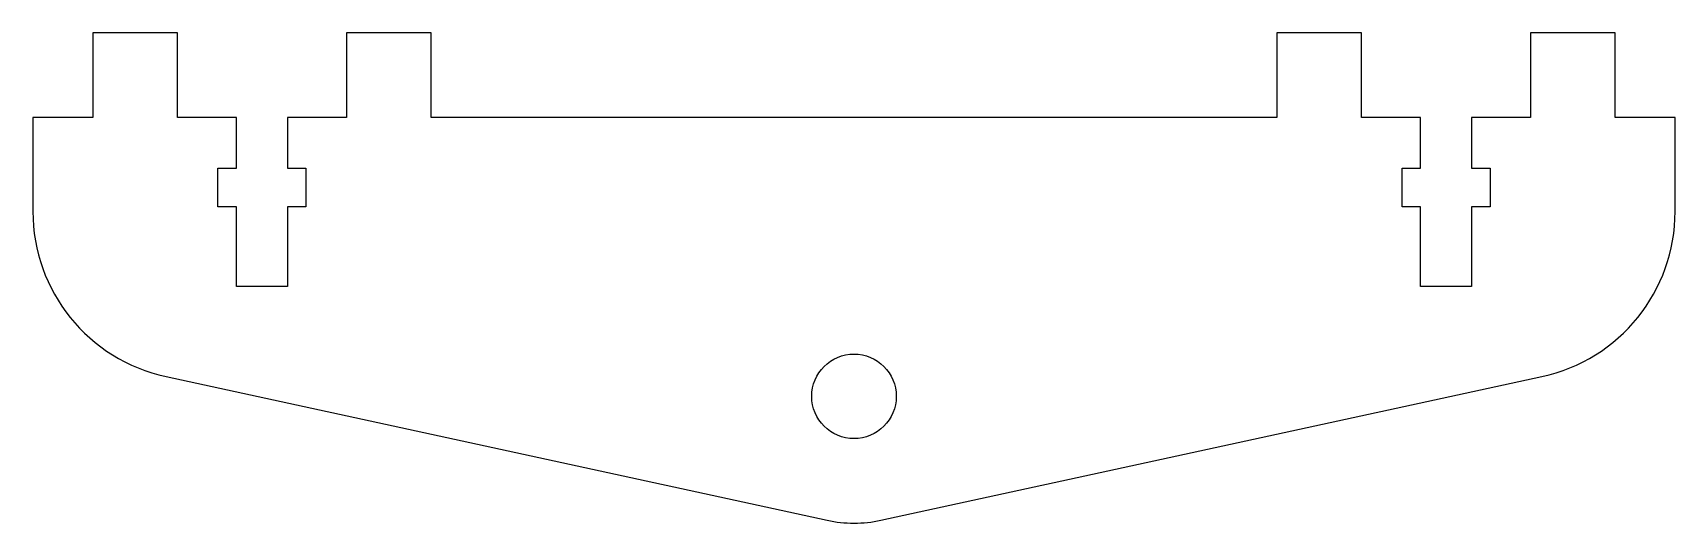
# Model space of a CAD drawing. Header units: millimetres. Extents: x -48.5 to 48.5, y -7.5 to 21.5.
import ezdxf

# ---------------------------------------------------------------- set-up
doc = ezdxf.new("R2010")
doc.units = ezdxf.units.MM

msp = doc.modelspace()

# ---------------------------------------------------------------- linework, layer by layer
at = {"color": 7, "linetype": 'Continuous', "lineweight": 25}
for p, q in [((-40, 21.5), (-45, 21.5)), ((-45, 21.5), (-45, 16.5)), ((-40, 16.5), (-40, 21.5)), ((-25, 21.5), (-30, 21.5)), ((-30, 21.5), (-30, 16.5)), ((-25, 16.5), (-25, 21.5)), ((30, 21.5), (25, 21.5)), ((25, 21.5), (25, 16.5)), ((30, 16.5), (30, 21.5)), ((45, 21.5), (40, 21.5)), ((40, 21.5), (40, 16.5)), ((45, 16.5), (45, 21.5)), ((-48.546, 16.5), (-48.546, 10.937)), ((-45, 16.5), (-48.546, 16.5)), ((-36.5, 16.5), (-40, 16.5)), ((-36.5, 13.5), (-36.5, 16.5)), ((-30, 16.5), (-33.5, 16.5)), ((-33.5, 16.5), (-33.5, 13.5)), ((25, 16.5), (-25, 16.5)), ((33.5, 16.5), (30, 16.5)), ((33.5, 13.5), (33.5, 16.5)), ((40, 16.5), (36.5, 16.5)), ((36.5, 16.5), (36.5, 13.5)), ((48.546, 16.5), (45, 16.5)), ((48.546, 10.937), (48.546, 16.5)), ((-37.6, 11.2), (-37.6, 13.5)), ((-37.6, 13.5), (-36.5, 13.5)), ((-33.5, 13.5), (-32.4, 13.5)), ((-32.4, 13.5), (-32.4, 11.2)), ((32.4, 11.2), (32.4, 13.5)), ((32.4, 13.5), (33.5, 13.5)), ((36.5, 13.5), (37.6, 13.5)), ((37.6, 13.5), (37.6, 11.2)), ((-36.5, 11.2), (-37.6, 11.2)), ((-36.5, 6.5), (-36.5, 11.2)), ((-32.4, 11.2), (-33.5, 11.2)), ((-33.5, 11.2), (-33.5, 6.5)), ((33.5, 11.2), (32.4, 11.2)), ((33.5, 6.5), (33.5, 11.2)), ((37.6, 11.2), (36.5, 11.2)), ((36.5, 11.2), (36.5, 6.5)), ((-33.5, 6.5), (-36.5, 6.5)), ((36.5, 6.5), (33.5, 6.5)), ((-40.67, 1.166), (-1.593, -7.329)), ((1.593, -7.329), (40.67, 1.166))]:
    msp.add_line(p, q, dxfattribs=at)
msp.add_circle((0, 0), 2.5, dxfattribs=at)
for centre, radius, start, end in [((-38.546, 10.937), 10, 180, 257.7358), ((38.546, 10.937), 10, 282.2642, 0), ((0, 0), 7.5, 257.7358, 282.2642)]:
    msp.add_arc(centre, radius, start, end, dxfattribs=at)

doc.saveas('drawing.dxf')
